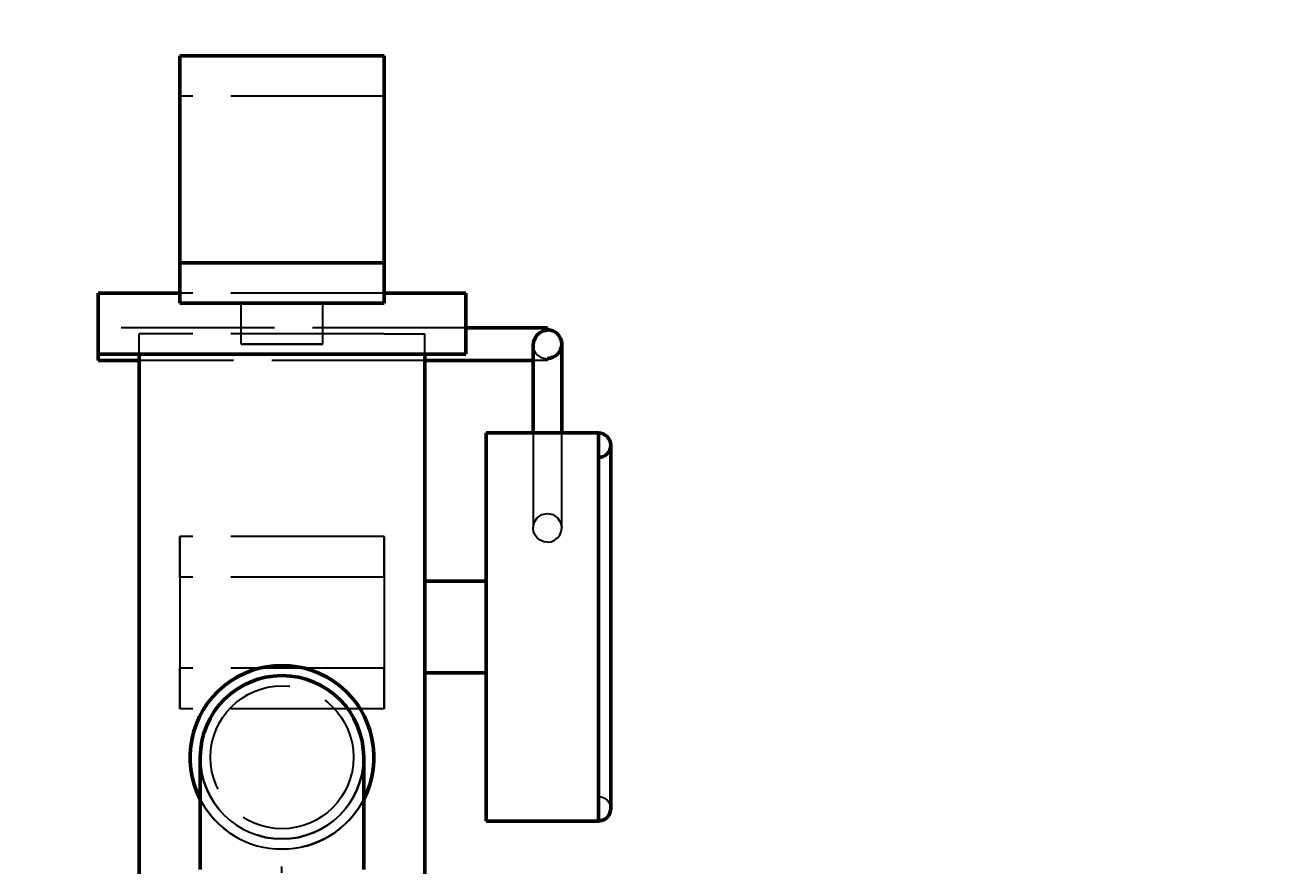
# Model space of a CAD drawing. Header units: millimetres. Extents: x 0 to 420, y 0 to 297.
# Drawn here: x 168.26 to 192.6, y 251.15 to 267.61 of the extents above; entities that cross this region are included whole.
import ezdxf

# ---------------------------------------------------------------- set-up
doc = ezdxf.new("R2010")
doc.units = ezdxf.units.MM
doc.linetypes.add('ISO02-TRAZOS', pattern=[3.75, 3, -0.75])
doc.linetypes.add('ISO04-TRAZO-PUNTO', pattern=[7.625, 6, -0.75, 0.125, -0.75])
for name, color, linetype, lineweight in [('01-VISIBLE', 7, 'CONTINUOUS', 50), ('02-OCULTA', 4, 'ISO02-TRAZOS', 25), ('03-EJE', 1, 'ISO04-TRAZO-PUNTO', 25), ('04-COTA', 3, 'CONTINUOUS', 25)]:
    doc.layers.add(name, color=color, linetype=linetype, lineweight=lineweight)
doc.styles.add('ISO3098', font='isocpeur.ttf')
doc.dimstyles.new('FLAMA-ISO', dxfattribs={"dimtxt": 3.5, "dimasz": 3, "dimexe": 2, "dimexo": 1, "dimgap": 1, "dimtad": 1, "dimdec": 1, "dimtxsty": 'ISO3098', "dimcen": 2.5, "dimclrd": 3, "dimclre": 3, "dimclrt": 3, "dimazin": 3, "dimtfac": 1, "dimtmove": 0, "dimatfit": 3, "dimlwd": 25, "dimlwe": 25})

msp = doc.modelspace()

# ---------------------------------------------------------------- linework, layer by layer
at = {"layer": '01-VISIBLE'}
for p, q in [((175.298, 267), (171.298, 267)), ((171.298, 262.948), (171.298, 267)), ((175.298, 262.948), (175.298, 267)), ((175.298, 262.948), (171.298, 262.948)), ((171.298, 262.154), (171.298, 262.948)), ((175.298, 262.154), (175.298, 262.948)), ((171.298, 262.354), (169.698, 262.354)), ((175.298, 262.154), (171.298, 262.154)), ((176.898, 262.354), (175.298, 262.354)), ((178.498, 261.674), (176.898, 261.674)), ((176.898, 261.154), (169.698, 261.154)), ((170.498, 248.795), (170.498, 261.154)), ((176.098, 248.795), (176.098, 261.154)), ((170.498, 261.034), (169.698, 261.034)), ((178.218, 261.034), (176.098, 261.034)), ((177.298, 259.613), (179.498, 259.613)), ((176.098, 256.713), (177.298, 256.713)), ((176.098, 254.913), (177.298, 254.913)), ((177.298, 252.013), (179.498, 252.013))]:
    msp.add_line(p, q, dxfattribs=at)
for points in [[(169.698, 261.154), (169.698, 261.254), (169.698, 261.354), (169.698, 261.454), (169.698, 261.554), (169.698, 261.654), (169.698, 261.754), (169.698, 261.854), (169.698, 261.954), (169.698, 262.054), (169.698, 262.154), (169.698, 262.254), (169.698, 262.354)], [(176.898, 261.154), (176.898, 261.254), (176.898, 261.354), (176.898, 261.454), (176.898, 261.554), (176.898, 261.654), (176.898, 261.754), (176.898, 261.854), (176.898, 261.954), (176.898, 262.054), (176.898, 262.154), (176.898, 262.254), (176.898, 262.354)], [(178.498, 261.628), (178.498, 261.635), (178.498, 261.643), (178.498, 261.651), (178.498, 261.659), (178.498, 261.667), (178.498, 261.674)], [(178.498, 261.628), (178.424, 261.616), (178.356, 261.583), (178.299, 261.533), (178.256, 261.471), (178.228, 261.401), (178.218, 261.326)], [(169.698, 261.034), (169.698, 261.054), (169.698, 261.074), (169.698, 261.094), (169.698, 261.114), (169.698, 261.134), (169.698, 261.154)], [(178.218, 261.326), (178.218, 261.225), (178.218, 261.124), (178.218, 261.024), (178.218, 260.923), (178.218, 260.822), (178.218, 260.721), (178.218, 260.62), (178.218, 260.52), (178.218, 260.419), (178.218, 260.318), (178.218, 260.217), (178.218, 260.116), (178.218, 260.016), (178.218, 259.915), (178.218, 259.814), (178.218, 259.713), (178.218, 259.613)], [(178.778, 259.613), (178.778, 259.715), (178.778, 259.817), (178.778, 259.92), (178.778, 260.022), (178.778, 260.125), (178.778, 260.227), (178.778, 260.33), (178.778, 260.432), (178.778, 260.535), (178.778, 260.637), (178.778, 260.74), (178.778, 260.842), (178.778, 260.944), (178.778, 261.047), (178.778, 261.149), (178.778, 261.252), (178.778, 261.354)], [(178.778, 259.613), (178.778, 259.715), (178.778, 259.817), (178.778, 259.92), (178.778, 260.022), (178.778, 260.125), (178.778, 260.227), (178.778, 260.33), (178.778, 260.432), (178.778, 260.535), (178.778, 260.637), (178.778, 260.74), (178.778, 260.842), (178.778, 260.944), (178.778, 261.047), (178.778, 261.149), (178.778, 261.252), (178.778, 261.354)], [(178.218, 261.034), (178.218, 260.933), (178.218, 260.831), (178.218, 260.73), (178.218, 260.628), (178.218, 260.527), (178.218, 260.425), (178.218, 260.323), (178.218, 260.222), (178.218, 260.12), (178.218, 260.019), (178.218, 259.917), (178.218, 259.816), (178.218, 259.714), (178.218, 259.613)], [(177.298, 259.613), (177.298, 259.513), (177.298, 259.413), (177.298, 259.313), (177.298, 259.213), (177.298, 259.113), (177.298, 259.013), (177.298, 258.913), (177.298, 258.813), (177.298, 258.713), (177.298, 258.613), (177.298, 258.513), (177.298, 258.413), (177.298, 258.313), (177.298, 258.213), (177.298, 258.113), (177.298, 258.013), (177.298, 257.913), (177.298, 257.813), (177.298, 257.713), (177.298, 257.613), (177.298, 257.513), (177.298, 257.413), (177.298, 257.313), (177.298, 257.213), (177.298, 257.113), (177.298, 257.013), (177.298, 256.913), (177.298, 256.813), (177.298, 256.713), (177.298, 256.613), (177.298, 256.513), (177.298, 256.413), (177.298, 256.313), (177.298, 256.213), (177.298, 256.113), (177.298, 256.013), (177.298, 255.913), (177.298, 255.813), (177.298, 255.713), (177.298, 255.613), (177.298, 255.513), (177.298, 255.413), (177.298, 255.313), (177.298, 255.213), (177.298, 255.113), (177.298, 255.013), (177.298, 254.913), (177.298, 254.813), (177.298, 254.713), (177.298, 254.613), (177.298, 254.513), (177.298, 254.413), (177.298, 254.313), (177.298, 254.213), (177.298, 254.113), (177.298, 254.013), (177.298, 253.913), (177.298, 253.813), (177.298, 253.713), (177.298, 253.613), (177.298, 253.513), (177.298, 253.413), (177.298, 253.313), (177.298, 253.213), (177.298, 253.113), (177.298, 253.013), (177.298, 252.913), (177.298, 252.813), (177.298, 252.713), (177.298, 252.613), (177.298, 252.513), (177.298, 252.413), (177.298, 252.313), (177.298, 252.213), (177.298, 252.113), (177.298, 252.013)], [(179.498, 259.613), (179.498, 259.513), (179.498, 259.413), (179.498, 259.313), (179.498, 259.213), (179.498, 259.113), (179.498, 259.013), (179.498, 258.913), (179.498, 258.813), (179.498, 258.713), (179.498, 258.613), (179.498, 258.513), (179.498, 258.413), (179.498, 258.313), (179.498, 258.213), (179.498, 258.113), (179.498, 258.013), (179.498, 257.913), (179.498, 257.813), (179.498, 257.713), (179.498, 257.613), (179.498, 257.513), (179.498, 257.413), (179.498, 257.313), (179.498, 257.213), (179.498, 257.113), (179.498, 257.013), (179.498, 256.913), (179.498, 256.813), (179.498, 256.713), (179.498, 256.613), (179.498, 256.513), (179.498, 256.413), (179.498, 256.313), (179.498, 256.213), (179.498, 256.113), (179.498, 256.013), (179.498, 255.913), (179.498, 255.813), (179.498, 255.713), (179.498, 255.613), (179.498, 255.513), (179.498, 255.413), (179.498, 255.313), (179.498, 255.213), (179.498, 255.113), (179.498, 255.013), (179.498, 254.913), (179.498, 254.813), (179.498, 254.713), (179.498, 254.613), (179.498, 254.513), (179.498, 254.413), (179.498, 254.313), (179.498, 254.213), (179.498, 254.113), (179.498, 254.013), (179.498, 253.913), (179.498, 253.813), (179.498, 253.713), (179.498, 253.613), (179.498, 253.513), (179.498, 253.413), (179.498, 253.313), (179.498, 253.213), (179.498, 253.113), (179.498, 253.013), (179.498, 252.913), (179.498, 252.813), (179.498, 252.713), (179.498, 252.613), (179.498, 252.513), (179.498, 252.413), (179.498, 252.313), (179.498, 252.213), (179.498, 252.113), (179.498, 252.013)], [(179.738, 252.253), (179.738, 252.353), (179.738, 252.453), (179.738, 252.553), (179.738, 252.654), (179.738, 252.754), (179.738, 252.854), (179.738, 252.955), (179.738, 253.055), (179.738, 253.155), (179.738, 253.255), (179.738, 253.356), (179.738, 253.456), (179.738, 253.556), (179.738, 253.656), (179.738, 253.757), (179.738, 253.857), (179.738, 253.957), (179.738, 254.058), (179.738, 254.158), (179.738, 254.258), (179.738, 254.358), (179.738, 254.459), (179.738, 254.559), (179.738, 254.659), (179.738, 254.76), (179.738, 254.86), (179.738, 254.96), (179.738, 255.06), (179.738, 255.161), (179.738, 255.261), (179.738, 255.361), (179.738, 255.462), (179.738, 255.562), (179.738, 255.662), (179.738, 255.762), (179.738, 255.863), (179.738, 255.963), (179.738, 256.063), (179.738, 256.164), (179.738, 256.264), (179.738, 256.364), (179.738, 256.464), (179.738, 256.565), (179.738, 256.665), (179.738, 256.765), (179.738, 256.866), (179.738, 256.966), (179.738, 257.066), (179.738, 257.166), (179.738, 257.267), (179.738, 257.367), (179.738, 257.467), (179.738, 257.567), (179.738, 257.668), (179.738, 257.768), (179.738, 257.868), (179.738, 257.969), (179.738, 258.069), (179.738, 258.169), (179.738, 258.269), (179.738, 258.37), (179.738, 258.47), (179.738, 258.57), (179.738, 258.671), (179.738, 258.771), (179.738, 258.871), (179.738, 258.971), (179.738, 259.072), (179.738, 259.172), (179.738, 259.272), (179.738, 259.373)], [(179.738, 252.253), (179.738, 252.353), (179.738, 252.453), (179.738, 252.553), (179.738, 252.654), (179.738, 252.754), (179.738, 252.854), (179.738, 252.955), (179.738, 253.055), (179.738, 253.155), (179.738, 253.255), (179.738, 253.356), (179.738, 253.456), (179.738, 253.556), (179.738, 253.656), (179.738, 253.757), (179.738, 253.857), (179.738, 253.957), (179.738, 254.058), (179.738, 254.158), (179.738, 254.258), (179.738, 254.358), (179.738, 254.459), (179.738, 254.559), (179.738, 254.659), (179.738, 254.76), (179.738, 254.86), (179.738, 254.96), (179.738, 255.06), (179.738, 255.161), (179.738, 255.261), (179.738, 255.361), (179.738, 255.462), (179.738, 255.562), (179.738, 255.662), (179.738, 255.762), (179.738, 255.863), (179.738, 255.963), (179.738, 256.063), (179.738, 256.164), (179.738, 256.264), (179.738, 256.364), (179.738, 256.464), (179.738, 256.565), (179.738, 256.665), (179.738, 256.765), (179.738, 256.866), (179.738, 256.966), (179.738, 257.066), (179.738, 257.166), (179.738, 257.267), (179.738, 257.367), (179.738, 257.467), (179.738, 257.567), (179.738, 257.668), (179.738, 257.768), (179.738, 257.868), (179.738, 257.969), (179.738, 258.069), (179.738, 258.169), (179.738, 258.269), (179.738, 258.37), (179.738, 258.47), (179.738, 258.57), (179.738, 258.671), (179.738, 258.771), (179.738, 258.871), (179.738, 258.971), (179.738, 259.072), (179.738, 259.172), (179.738, 259.272), (179.738, 259.373)], [(171.698, 251.061), (171.698, 251.161), (171.698, 251.261), (171.698, 251.361), (171.698, 251.461), (171.698, 251.561), (171.698, 251.661), (171.698, 251.761), (171.698, 251.861), (171.698, 251.961), (171.698, 252.061), (171.698, 252.161), (171.698, 252.261), (171.698, 252.361), (171.698, 252.461), (171.698, 252.561), (171.698, 252.661), (171.698, 252.761), (171.698, 252.861), (171.698, 252.961), (171.698, 253.061), (171.698, 253.161), (171.698, 253.261)], [(174.898, 251.061), (174.898, 251.161), (174.898, 251.261), (174.898, 251.361), (174.898, 251.461), (174.898, 251.561), (174.898, 251.661), (174.898, 251.761), (174.898, 251.861), (174.898, 251.961), (174.898, 252.061), (174.898, 252.161), (174.898, 252.261), (174.898, 252.361), (174.898, 252.461), (174.898, 252.561), (174.898, 252.661), (174.898, 252.761), (174.898, 252.861), (174.898, 252.961), (174.898, 253.061), (174.898, 253.161), (174.898, 253.261)], [(179.498, 252.013), (179.56, 252.021), (179.618, 252.045), (179.668, 252.083), (179.706, 252.133), (179.73, 252.19), (179.738, 252.253)]]:
    msp.add_lwpolyline(points, dxfattribs=at)
for centre, radius, start, end in [((178.498, 261.354), 0.28, -90, 90), ((179.498, 259.373), 0.24, -90, 90), ((173.298, 253.261), 1.8, -27.266, -152.734), ((173.298, 253.261), 1.6, 0, 180)]:
    msp.add_arc(centre, radius, start, end, dxfattribs=at)
at = {"layer": '02-OCULTA'}
for p, q in [((171.298, 266.206), (171.298, 267)), ((175.298, 266.206), (175.298, 267)), ((175.298, 266.206), (171.298, 266.206)), ((171.298, 262.154), (171.298, 266.206)), ((175.298, 262.154), (175.298, 266.206)), ((175.298, 262.354), (171.298, 262.354)), ((172.498, 261.354), (172.498, 262.154)), ((174.098, 261.354), (174.098, 262.154)), ((176.898, 261.674), (169.698, 261.674)), ((170.498, 261.154), (170.498, 261.554)), ((170.498, 248.795), (170.498, 261.554)), ((175.298, 261.554), (171.298, 261.554)), ((175.298, 261.554), (171.298, 261.554)), ((176.098, 261.154), (176.098, 261.554)), ((176.098, 248.795), (176.098, 261.554)), ((176.098, 261.034), (170.498, 261.034)), ((178.498, 261.034), (178.218, 261.034)), ((175.298, 257.585), (171.298, 257.585)), ((171.298, 256.789), (171.298, 257.585)), ((171.298, 257.585), (171.298, 255.009)), ((175.298, 256.789), (175.298, 257.585)), ((175.298, 257.585), (175.298, 255.009)), ((175.298, 256.789), (171.298, 256.789)), ((171.298, 256.789), (171.298, 254.213)), ((175.298, 256.789), (175.298, 254.213)), ((175.298, 255.009), (171.298, 255.009)), ((171.298, 254.213), (171.298, 255.009)), ((175.298, 254.213), (175.298, 255.009)), ((175.298, 254.213), (171.298, 254.213))]:
    msp.add_line(p, q, dxfattribs=at)
for points in [[(169.698, 262.354), (169.698, 262.254), (169.698, 262.154), (169.698, 262.054), (169.698, 261.954), (169.698, 261.854), (169.698, 261.754), (169.698, 261.654), (169.698, 261.554), (169.698, 261.454), (169.698, 261.354), (169.698, 261.254), (169.698, 261.154)], [(173.298, 262.154), (173.198, 262.154), (173.098, 262.154), (172.998, 262.154), (172.898, 262.154), (172.798, 262.154), (172.698, 262.154), (172.598, 262.154), (172.498, 262.154)], [(172.498, 262.154), (172.598, 262.154), (172.698, 262.154), (172.798, 262.154), (172.898, 262.154), (172.998, 262.154), (173.098, 262.154), (173.198, 262.154), (173.298, 262.154), (173.398, 262.154), (173.498, 262.154), (173.598, 262.154), (173.698, 262.154), (173.798, 262.154), (173.898, 262.154), (173.998, 262.154), (174.098, 262.154)], [(174.098, 262.154), (173.984, 262.154), (173.87, 262.154), (173.755, 262.154), (173.641, 262.154), (173.527, 262.154), (173.412, 262.154), (173.298, 262.154)], [(176.898, 262.354), (176.898, 262.254), (176.898, 262.154), (176.898, 262.054), (176.898, 261.954), (176.898, 261.854), (176.898, 261.754), (176.898, 261.654), (176.898, 261.554), (176.898, 261.454), (176.898, 261.354), (176.898, 261.254), (176.898, 261.154)], [(169.698, 261.674), (169.698, 261.568), (169.698, 261.461), (169.698, 261.354), (169.698, 261.248), (169.698, 261.141), (169.698, 261.034)], [(169.698, 261.154), (169.698, 261.241), (169.698, 261.328), (169.698, 261.414), (169.698, 261.501), (169.698, 261.588), (169.698, 261.674)], [(178.498, 261.674), (178.498, 261.667), (178.498, 261.659), (178.498, 261.651), (178.498, 261.643), (178.498, 261.635), (178.498, 261.628)], [(178.498, 261.628), (178.498, 261.629), (178.498, 261.63), (178.498, 261.631), (178.498, 261.632), (178.498, 261.633), (178.498, 261.634)], [(178.498, 261.634), (178.498, 261.633), (178.498, 261.632), (178.498, 261.631), (178.498, 261.63), (178.498, 261.629), (178.498, 261.628)], [(171.298, 261.554), (171.198, 261.554), (171.098, 261.554), (170.998, 261.554), (170.898, 261.554), (170.798, 261.554), (170.698, 261.554), (170.598, 261.554), (170.498, 261.554)], [(171.298, 261.554), (171.198, 261.554), (171.098, 261.554), (170.998, 261.554), (170.898, 261.554), (170.798, 261.554), (170.698, 261.554), (170.598, 261.554), (170.498, 261.554)], [(175.298, 261.554), (175.398, 261.554), (175.498, 261.554), (175.598, 261.554), (175.698, 261.554), (175.798, 261.554), (175.898, 261.554), (175.998, 261.554), (176.098, 261.554)], [(175.298, 261.554), (175.398, 261.554), (175.498, 261.554), (175.598, 261.554), (175.698, 261.554), (175.798, 261.554), (175.898, 261.554), (175.998, 261.554), (176.098, 261.554)], [(178.498, 261.628), (178.424, 261.616), (178.356, 261.583), (178.299, 261.533), (178.256, 261.471), (178.228, 261.401), (178.218, 261.326)], [(173.298, 261.354), (173.198, 261.354), (173.098, 261.354), (172.998, 261.354), (172.898, 261.354), (172.798, 261.354), (172.698, 261.354), (172.598, 261.354), (172.498, 261.354)], [(172.498, 261.354), (172.598, 261.354), (172.698, 261.354), (172.798, 261.354), (172.898, 261.354), (172.998, 261.354), (173.098, 261.354), (173.198, 261.354), (173.298, 261.354), (173.398, 261.354), (173.498, 261.354), (173.598, 261.354), (173.698, 261.354), (173.798, 261.354), (173.898, 261.354), (173.998, 261.354), (174.098, 261.354)], [(174.098, 261.354), (173.984, 261.354), (173.87, 261.354), (173.755, 261.354), (173.641, 261.354), (173.527, 261.354), (173.412, 261.354), (173.298, 261.354)], [(178.218, 261.326), (178.227, 261.256), (178.256, 261.191), (178.302, 261.137), (178.361, 261.098), (178.428, 261.075), (178.498, 261.068)], [(178.218, 261.326), (178.227, 261.256), (178.256, 261.191), (178.302, 261.137), (178.361, 261.098), (178.428, 261.075), (178.498, 261.068)], [(178.218, 261.326), (178.218, 261.277), (178.218, 261.229), (178.218, 261.18), (178.218, 261.131), (178.218, 261.083), (178.218, 261.034)], [(178.498, 261.068), (178.498, 261.069), (178.498, 261.07), (178.498, 261.071), (178.498, 261.072), (178.498, 261.073), (178.498, 261.074)], [(178.498, 261.074), (178.498, 261.073), (178.498, 261.072), (178.498, 261.071), (178.498, 261.07), (178.498, 261.069), (178.498, 261.068)], [(178.498, 261.068), (178.498, 261.062), (178.498, 261.057), (178.498, 261.051), (178.498, 261.045), (178.498, 261.04), (178.498, 261.034)], [(178.498, 261.034), (178.498, 261.04), (178.498, 261.045), (178.498, 261.051), (178.498, 261.057), (178.498, 261.062), (178.498, 261.068)], [(177.298, 252.013), (177.298, 252.113), (177.298, 252.213), (177.298, 252.313), (177.298, 252.413), (177.298, 252.513), (177.298, 252.613), (177.298, 252.713), (177.298, 252.813), (177.298, 252.913), (177.298, 253.013), (177.298, 253.113), (177.298, 253.213), (177.298, 253.313), (177.298, 253.413), (177.298, 253.513), (177.298, 253.613), (177.298, 253.713), (177.298, 253.813), (177.298, 253.913), (177.298, 254.013), (177.298, 254.113), (177.298, 254.213), (177.298, 254.313), (177.298, 254.413), (177.298, 254.513), (177.298, 254.613), (177.298, 254.713), (177.298, 254.813), (177.298, 254.913), (177.298, 255.013), (177.298, 255.113), (177.298, 255.213), (177.298, 255.313), (177.298, 255.413), (177.298, 255.513), (177.298, 255.613), (177.298, 255.713), (177.298, 255.813), (177.298, 255.913), (177.298, 256.013), (177.298, 256.113), (177.298, 256.213), (177.298, 256.313), (177.298, 256.413), (177.298, 256.513), (177.298, 256.613), (177.298, 256.713), (177.298, 256.813), (177.298, 256.913), (177.298, 257.013), (177.298, 257.113), (177.298, 257.213), (177.298, 257.313), (177.298, 257.413), (177.298, 257.513), (177.298, 257.613), (177.298, 257.713), (177.298, 257.813), (177.298, 257.913), (177.298, 258.013), (177.298, 258.113), (177.298, 258.213), (177.298, 258.313), (177.298, 258.413), (177.298, 258.513), (177.298, 258.613), (177.298, 258.713), (177.298, 258.813), (177.298, 258.913), (177.298, 259.013), (177.298, 259.113), (177.298, 259.213), (177.298, 259.313), (177.298, 259.413), (177.298, 259.513), (177.298, 259.613)], [(178.218, 259.613), (178.218, 259.509), (178.218, 259.406), (178.218, 259.303), (178.218, 259.2), (178.218, 259.096), (178.218, 258.993), (178.218, 258.89), (178.218, 258.787), (178.218, 258.683), (178.218, 258.58), (178.218, 258.477), (178.218, 258.374), (178.218, 258.27), (178.218, 258.167), (178.218, 258.064), (178.218, 257.961), (178.218, 257.858), (178.218, 257.754)], [(178.218, 259.613), (178.218, 259.509), (178.218, 259.406), (178.218, 259.303), (178.218, 259.2), (178.218, 259.096), (178.218, 258.993), (178.218, 258.89), (178.218, 258.787), (178.218, 258.683), (178.218, 258.58), (178.218, 258.477), (178.218, 258.374), (178.218, 258.27), (178.218, 258.167), (178.218, 258.064), (178.218, 257.961), (178.218, 257.858), (178.218, 257.754)], [(178.778, 257.754), (178.778, 257.858), (178.778, 257.961), (178.778, 258.064), (178.778, 258.167), (178.778, 258.27), (178.778, 258.374), (178.778, 258.477), (178.778, 258.58), (178.778, 258.683), (178.778, 258.787), (178.778, 258.89), (178.778, 258.993), (178.778, 259.096), (178.778, 259.2), (178.778, 259.303), (178.778, 259.406), (178.778, 259.509), (178.778, 259.613)], [(178.778, 257.754), (178.778, 257.858), (178.778, 257.961), (178.778, 258.064), (178.778, 258.167), (178.778, 258.27), (178.778, 258.374), (178.778, 258.477), (178.778, 258.58), (178.778, 258.683), (178.778, 258.787), (178.778, 258.89), (178.778, 258.993), (178.778, 259.096), (178.778, 259.2), (178.778, 259.303), (178.778, 259.406), (178.778, 259.509), (178.778, 259.613)], [(179.498, 252.013), (179.498, 252.113), (179.498, 252.213), (179.498, 252.313), (179.498, 252.413), (179.498, 252.513), (179.498, 252.613), (179.498, 252.713), (179.498, 252.813), (179.498, 252.913), (179.498, 253.013), (179.498, 253.113), (179.498, 253.213), (179.498, 253.313), (179.498, 253.413), (179.498, 253.513), (179.498, 253.613), (179.498, 253.713), (179.498, 253.813), (179.498, 253.913), (179.498, 254.013), (179.498, 254.113), (179.498, 254.213), (179.498, 254.313), (179.498, 254.413), (179.498, 254.513), (179.498, 254.613), (179.498, 254.713), (179.498, 254.813), (179.498, 254.913), (179.498, 255.013), (179.498, 255.113), (179.498, 255.213), (179.498, 255.313), (179.498, 255.413), (179.498, 255.513), (179.498, 255.613), (179.498, 255.713), (179.498, 255.813), (179.498, 255.913), (179.498, 256.013), (179.498, 256.113), (179.498, 256.213), (179.498, 256.313), (179.498, 256.413), (179.498, 256.513), (179.498, 256.613), (179.498, 256.713), (179.498, 256.813), (179.498, 256.913), (179.498, 257.013), (179.498, 257.113), (179.498, 257.213), (179.498, 257.313), (179.498, 257.413), (179.498, 257.513), (179.498, 257.613), (179.498, 257.713), (179.498, 257.813), (179.498, 257.913), (179.498, 258.013), (179.498, 258.113), (179.498, 258.213), (179.498, 258.313), (179.498, 258.413), (179.498, 258.513), (179.498, 258.613), (179.498, 258.713), (179.498, 258.813), (179.498, 258.913), (179.498, 259.013), (179.498, 259.113), (179.498, 259.213), (179.498, 259.313), (179.498, 259.413), (179.498, 259.513), (179.498, 259.613)], [(179.498, 259.133), (179.498, 259.032), (179.498, 258.931), (179.498, 258.831), (179.498, 258.73), (179.498, 258.63), (179.498, 258.529), (179.498, 258.428), (179.498, 258.328), (179.498, 258.227), (179.498, 258.126), (179.498, 258.026), (179.498, 257.925), (179.498, 257.825), (179.498, 257.724), (179.498, 257.623), (179.498, 257.523), (179.498, 257.422), (179.498, 257.322), (179.498, 257.221), (179.498, 257.12), (179.498, 257.02), (179.498, 256.919), (179.498, 256.819), (179.498, 256.718), (179.498, 256.617), (179.498, 256.517), (179.498, 256.416), (179.498, 256.316), (179.498, 256.215), (179.498, 256.114), (179.498, 256.014), (179.498, 255.913), (179.498, 255.813), (179.498, 255.712), (179.498, 255.611), (179.498, 255.511), (179.498, 255.41), (179.498, 255.31), (179.498, 255.209), (179.498, 255.108), (179.498, 255.008), (179.498, 254.907), (179.498, 254.806), (179.498, 254.706), (179.498, 254.605), (179.498, 254.505), (179.498, 254.404), (179.498, 254.303), (179.498, 254.203), (179.498, 254.102), (179.498, 254.002), (179.498, 253.901), (179.498, 253.8), (179.498, 253.7), (179.498, 253.599), (179.498, 253.499), (179.498, 253.398), (179.498, 253.297), (179.498, 253.197), (179.498, 253.096), (179.498, 252.996), (179.498, 252.895), (179.498, 252.794), (179.498, 252.694), (179.498, 252.593), (179.498, 252.493)], [(179.498, 252.493), (179.498, 252.593), (179.498, 252.694), (179.498, 252.794), (179.498, 252.895), (179.498, 252.996), (179.498, 253.096), (179.498, 253.197), (179.498, 253.297), (179.498, 253.398), (179.498, 253.499), (179.498, 253.599), (179.498, 253.7), (179.498, 253.8), (179.498, 253.901), (179.498, 254.002), (179.498, 254.102), (179.498, 254.203), (179.498, 254.303), (179.498, 254.404), (179.498, 254.505), (179.498, 254.605), (179.498, 254.706), (179.498, 254.806), (179.498, 254.907), (179.498, 255.008), (179.498, 255.108), (179.498, 255.209), (179.498, 255.31), (179.498, 255.41), (179.498, 255.511), (179.498, 255.611), (179.498, 255.712), (179.498, 255.813), (179.498, 255.913), (179.498, 256.014), (179.498, 256.114), (179.498, 256.215), (179.498, 256.316), (179.498, 256.416), (179.498, 256.517), (179.498, 256.617), (179.498, 256.718), (179.498, 256.819), (179.498, 256.919), (179.498, 257.02), (179.498, 257.12), (179.498, 257.221), (179.498, 257.322), (179.498, 257.422), (179.498, 257.523), (179.498, 257.623), (179.498, 257.724), (179.498, 257.825), (179.498, 257.925), (179.498, 258.026), (179.498, 258.126), (179.498, 258.227), (179.498, 258.328), (179.498, 258.428), (179.498, 258.529), (179.498, 258.63), (179.498, 258.73), (179.498, 258.831), (179.498, 258.931), (179.498, 259.032), (179.498, 259.133)], [(178.218, 257.754), (178.239, 257.861), (178.3, 257.952), (178.391, 258.013), (178.498, 258.034), (178.605, 258.013), (178.696, 257.952), (178.757, 257.861), (178.778, 257.754)], [(178.498, 257.474), (178.426, 257.484), (178.358, 257.512), (178.3, 257.556), (178.256, 257.614), (178.228, 257.682), (178.218, 257.754)], [(178.498, 257.474), (178.571, 257.484), (178.638, 257.512), (178.696, 257.556), (178.741, 257.614), (178.769, 257.682), (178.778, 257.754)], [(176.098, 254.913), (176.098, 255.013), (176.098, 255.113), (176.098, 255.213), (176.098, 255.313), (176.098, 255.413), (176.098, 255.513), (176.098, 255.613), (176.098, 255.713), (176.098, 255.813), (176.098, 255.913), (176.098, 256.013), (176.098, 256.113), (176.098, 256.213), (176.098, 256.313), (176.098, 256.413), (176.098, 256.513), (176.098, 256.613), (176.098, 256.713)], [(176.098, 256.713), (176.098, 256.613), (176.098, 256.513), (176.098, 256.413), (176.098, 256.313), (176.098, 256.213), (176.098, 256.113), (176.098, 256.013), (176.098, 255.913), (176.098, 255.813), (176.098, 255.713), (176.098, 255.613), (176.098, 255.513), (176.098, 255.413), (176.098, 255.313), (176.098, 255.213), (176.098, 255.113), (176.098, 255.013), (176.098, 254.913)], [(177.298, 254.913), (177.298, 255.013), (177.298, 255.113), (177.298, 255.213), (177.298, 255.313), (177.298, 255.413), (177.298, 255.513), (177.298, 255.613), (177.298, 255.713), (177.298, 255.813), (177.298, 255.913), (177.298, 256.013), (177.298, 256.113), (177.298, 256.213), (177.298, 256.313), (177.298, 256.413), (177.298, 256.513), (177.298, 256.613), (177.298, 256.713)], [(177.298, 256.713), (177.298, 256.613), (177.298, 256.513), (177.298, 256.413), (177.298, 256.313), (177.298, 256.213), (177.298, 256.113), (177.298, 256.013), (177.298, 255.913), (177.298, 255.813), (177.298, 255.713), (177.298, 255.613), (177.298, 255.513), (177.298, 255.413), (177.298, 255.313), (177.298, 255.213), (177.298, 255.113), (177.298, 255.013), (177.298, 254.913)], [(179.498, 252.493), (179.56, 252.484), (179.618, 252.46), (179.668, 252.422), (179.706, 252.373), (179.73, 252.315), (179.738, 252.253)]]:
    msp.add_lwpolyline(points, dxfattribs=at)
for radius in [1.8, 1.6, 1.4, 1.4]:
    msp.add_circle((173.298, 253.261), radius, dxfattribs=at)
for radius, start, end in [(1.6, 180, -90), (1.6, -90, 0), (1.8, -152.734, -90), (1.8, -90, -27.266)]:
    msp.add_arc((173.298, 253.261), radius, start, end, dxfattribs=at)
at = {"layer": '03-EJE'}
msp.add_line((173.298, 168), (173.298, 251.795), dxfattribs=at)

# ---------------------------------------------------------------- dimensions: what is measured, and where the dimension line sits
at = {"layer": '04-COTA'}
msp.add_linear_dim(base=(153.998, 276), p1=(153.998, 267), p2=(192.598, 267), dimstyle='FLAMA-ISO', override={"dimlfac": 5}, dxfattribs=at).render()

doc.saveas('drawing.dxf')
